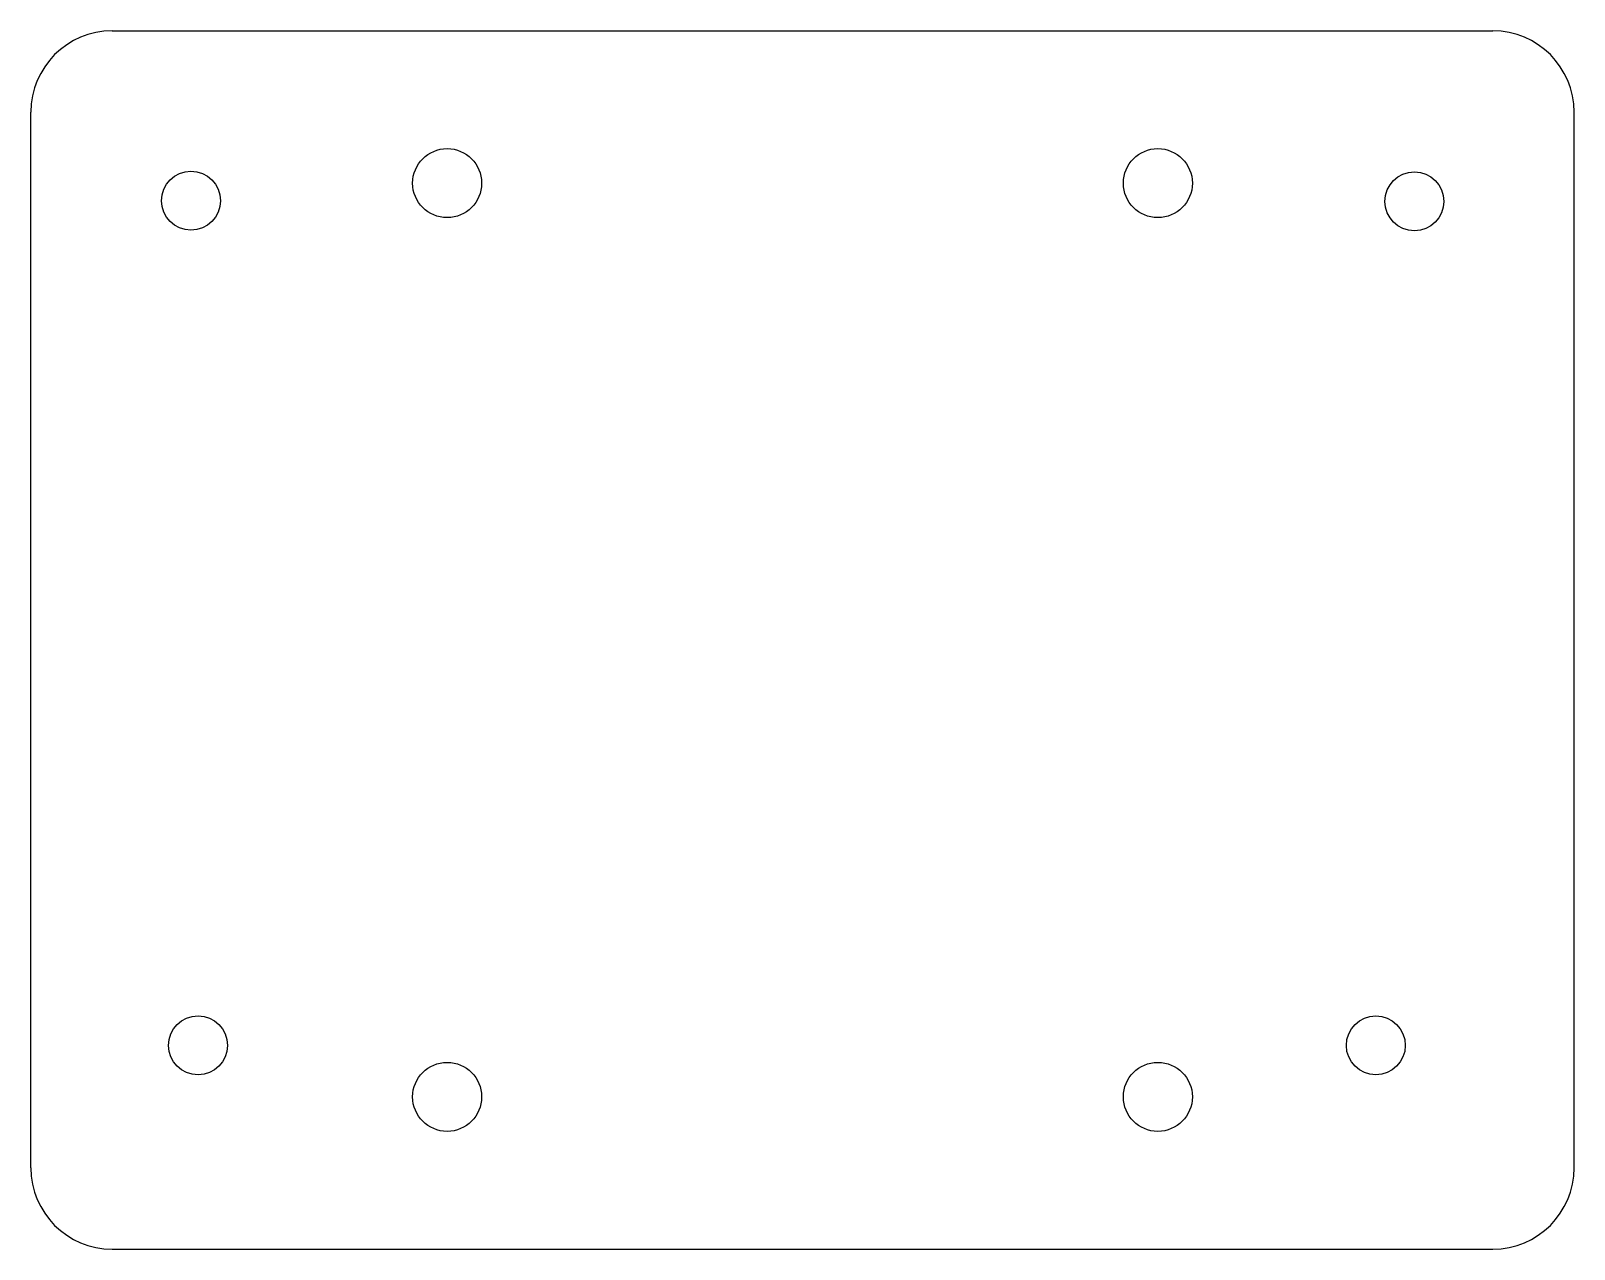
# Model space of a CAD drawing. Header units: millimetres. Extents: x 0 to 76, y 0 to 60.
import ezdxf

# ---------------------------------------------------------------- set-up
doc = ezdxf.new("R2010")
doc.units = ezdxf.units.MM

msp = doc.modelspace()

# ---------------------------------------------------------------- linework, layer by layer
at = {"layer": 'CUT'}
for p, q in [((4, 60), (72, 60)), ((0, 4), (0, 56)), ((76, 4), (76, 56)), ((4, 0), (72, 0))]:
    msp.add_line(p, q, dxfattribs=at)
for centre, radius in [((20.5, 52.5), 1.7), ((55.5, 52.5), 1.7), ((7.8845, 51.634), 1.45), ((68.1345, 51.604), 1.45), ((8.2345, 10.034), 1.45), ((66.2345, 10.034), 1.45), ((20.5, 7.5), 1.7), ((55.5, 7.5), 1.7)]:
    msp.add_circle(centre, radius, dxfattribs=at)
for centre, start, end in [((4, 56), 90, 180), ((72, 56), 0, 90), ((4, 4), 180, 270), ((72, 4), 270, 360)]:
    msp.add_arc(centre, 4, start, end, dxfattribs=at)

doc.saveas('drawing.dxf')
